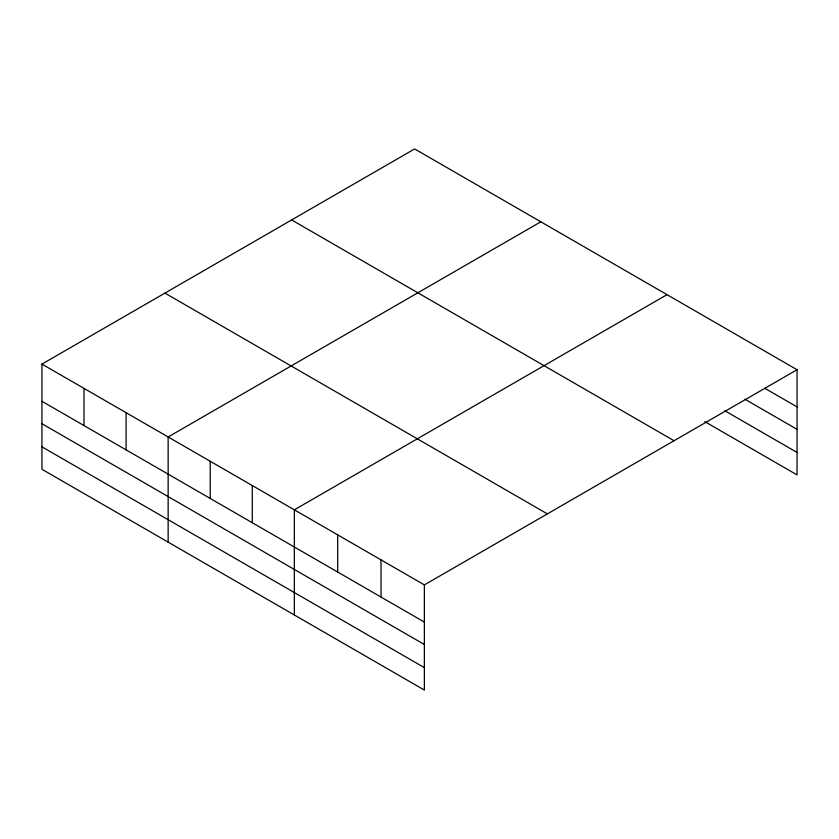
<?xml version="1.0" encoding="UTF-8"?>
<svg xmlns="http://www.w3.org/2000/svg" width="839" height="839" viewBox="0 0 839 839"><rect width="100%" height="100%" fill="white"/><g stroke="black" fill="none" stroke-linecap="round" stroke-linejoin="round"><path stroke-width="1.26" d="M704.812 421.639L797.05 474.895L797.05 369.726L414.634 148.943L41.95 364.105L41.95 469.274L424.366 690.057L424.366 584.898L41.95 364.105M540.83 221.8L168.146 436.972L168.146 542.13M667.026 294.657L294.342 509.829L294.342 614.987M424.366 584.898L797.05 369.726M764.822 388.3L797.05 406.905M744.822 399.186L797.05 429.337M724.812 410.753L797.05 452.452M291.647 219.944L674.063 440.727M164.937 293.105L547.353 513.888M41.95 401.294L424.366 622.077M41.95 423.726L424.366 644.509M41.95 446.841L424.366 667.624M381.021 559.875L381.021 597.053M337.687 534.852L337.687 572.03M252.277 485.54L252.277 522.718M210.211 461.251L210.211 498.439M126.081 412.683L126.081 449.861M84.015 388.394L84.015 425.572"/></g></svg>
